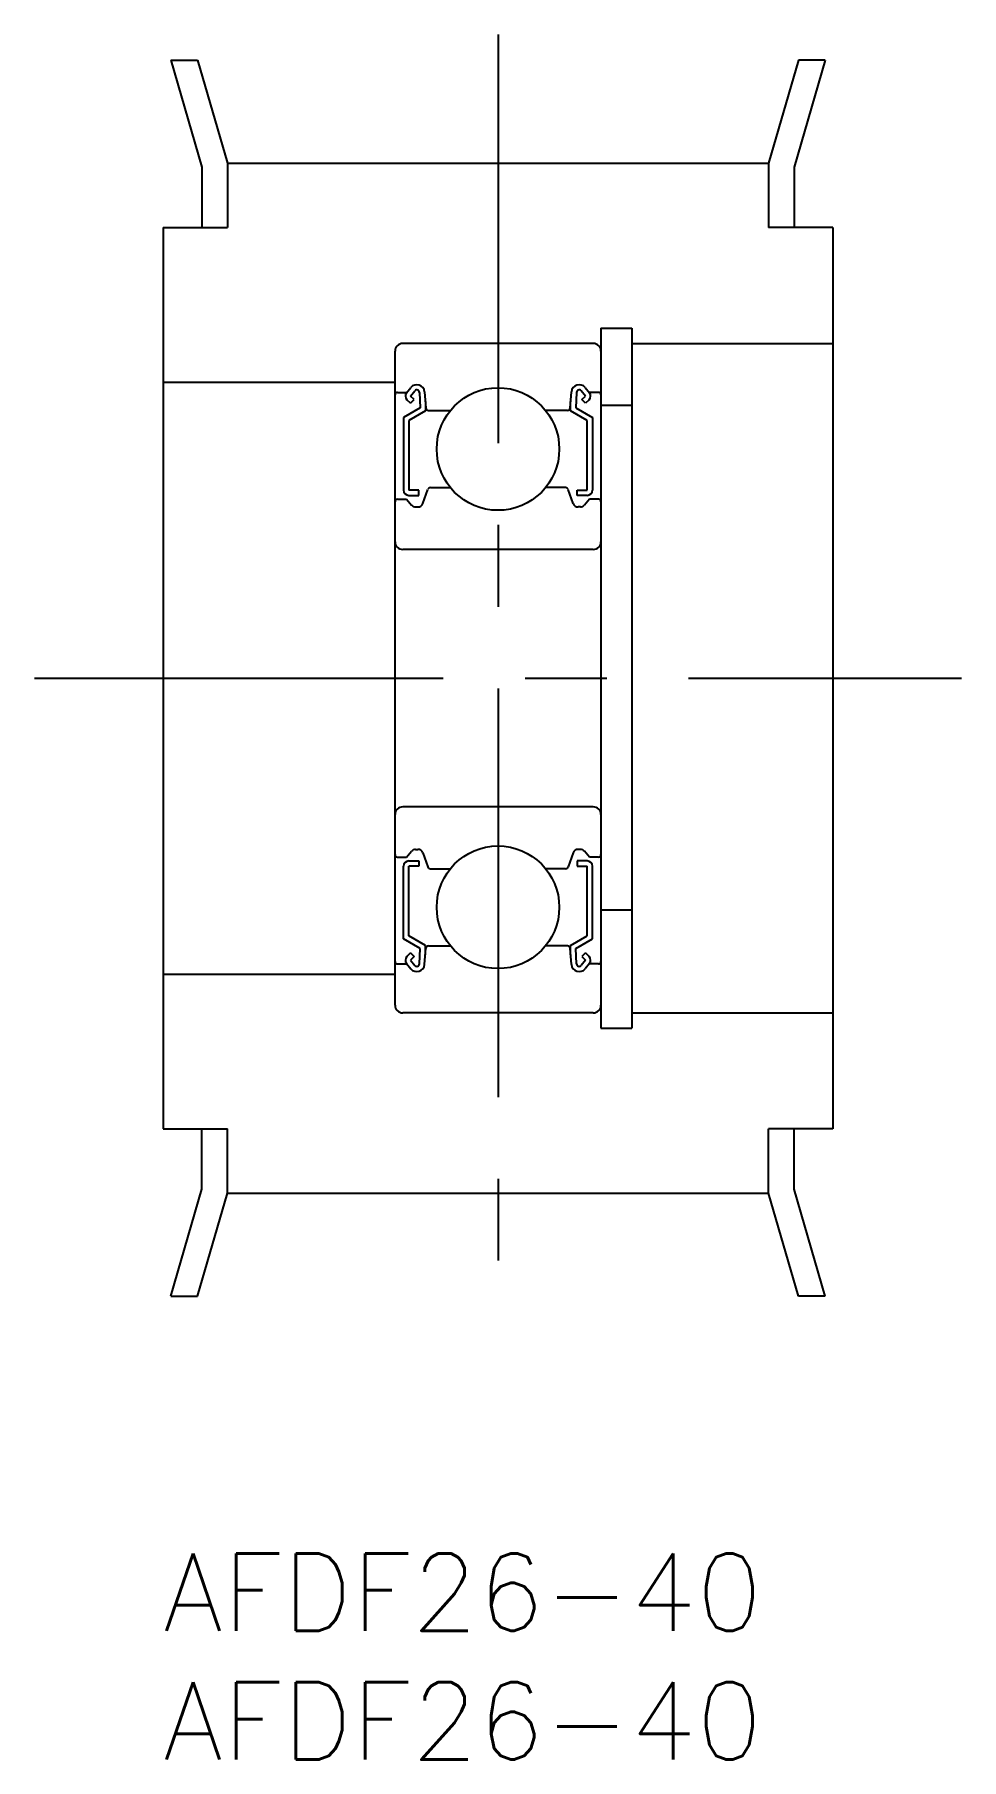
# Model space of a CAD drawing. Extents: x -5 to 31, y -8 to 59.
import ezdxf

# ---------------------------------------------------------------- set-up
doc = ezdxf.new("R2010")
doc.units = 0
doc.header["$LTSCALE"] = 0.5
doc.linetypes.add('CENTER', pattern=[50.8, 31.75, -6.35, 6.35, -6.35])
for name, color, linetype in [('MSM_CENTER', 1, 'CENTER'), ('MSM_CONTINUOUS', 7, 'CONTINUOUS'), ('MSM_PART_NUMBER', 7, 'CONTINUOUS')]:
    doc.layers.add(name, color=color, linetype=linetype)
doc.styles.get("Standard").update_dxf_attribs({"font": 'txt.shx', "height": 3, "bigfont": 'bigfont.shx'})

msp = doc.modelspace()

# ---------------------------------------------------------------- linework, layer by layer
at = {"layer": 'MSM_CENTER', "linetype": 'CENTER'}
for p, q in [((13, 59), (13, 9)), ((-5, 34), (31, 34))]:
    msp.add_line(p, q, dxfattribs=at)
at = {"layer": 'MSM_CONTINUOUS', "linetype": 'CONTINUOUS'}
for p, q in [((0.289, 58), (1.5, 53.848)), ((0.289, 58), (1.325, 58)), ((1.325, 58), (2.5, 54)), ((24.675, 58), (23.5, 54)), ((25.711, 58), (24.5, 53.848)), ((25.711, 58), (24.675, 58)), ((1.5, 53.848), (1.5, 51.5)), ((2.5, 54), (23.5, 54)), ((2.5, 54), (2.5, 51.5)), ((23.5, 54), (23.5, 51.5)), ((24.5, 53.848), (24.5, 51.5)), ((0, 51.5), (0, 16.5)), ((0, 51.5), (2.5, 51.5)), ((26, 51.5), (23.5, 51.5)), ((26, 51.5), (26, 16.5)), ((17, 47.6), (18.2, 47.6)), ((17, 47.6), (17, 20.4)), ((18.2, 47.6), (18.2, 20.4)), ((16.7, 47), (9.3, 47)), ((18.2, 47), (26, 47)), ((9, 21.3), (9, 46.7)), ((0, 45.5), (9, 45.5)), ((9.1, 45.1), (9.46, 45.1)), ((9.448, 45.086), (9.619, 45.291)), ((9.602, 44.958), (9.772, 45.16)), ((9.743, 44.817), (9.602, 44.958)), ((9.948, 45.101), (9.981, 44.501)), ((10.148, 45.124), (10.203, 44.491)), ((15.797, 44.491), (15.852, 45.124)), ((16.052, 45.101), (16.019, 44.501)), ((16.398, 44.958), (16.228, 45.16)), ((16.257, 44.817), (16.398, 44.958)), ((16.381, 45.291), (16.552, 45.086)), ((16.9, 45.1), (16.54, 45.1)), ((9.981, 44.501), (9.331, 44.125)), ((9.602, 44.675), (9.46, 44.816)), ((10.181, 44.385), (9.531, 44.01)), ((9.602, 44.675), (9.743, 44.817)), ((10.181, 44.746), (10.181, 44.385)), ((10.303, 44.4), (11.151, 44.4)), ((15.697, 44.4), (14.849, 44.4)), ((15.819, 44.385), (15.819, 44.746)), ((16.469, 44.01), (15.819, 44.385)), ((16.019, 44.501), (16.669, 44.125)), ((16.398, 44.675), (16.257, 44.817)), ((16.54, 44.816), (16.398, 44.675)), ((17, 44.6), (18.2, 44.6)), ((9.331, 44.125), (9.331, 41.3)), ((9.531, 44.01), (9.531, 41.3)), ((16.469, 41.3), (16.469, 44.01)), ((16.669, 44.125), (16.669, 41.3)), ((9.1, 40.95), (9.45, 40.95)), ((9.45, 40.95), (9.642, 40.721)), ((9.931, 41.3), (9.531, 41.3)), ((9.531, 41.1), (9.931, 41.1)), ((9.931, 41.1), (9.931, 41.3)), ((10.079, 40.782), (10.28, 41.334)), ((10.374, 41.4), (11.151, 41.4)), ((15.626, 41.4), (14.849, 41.4)), ((15.921, 40.782), (15.72, 41.334)), ((16.069, 41.1), (16.069, 41.3)), ((16.069, 41.3), (16.469, 41.3)), ((16.469, 41.1), (16.069, 41.1)), ((16.55, 40.95), (16.358, 40.721)), ((16.9, 40.95), (16.55, 40.95)), ((9.795, 40.65), (9.891, 40.65)), ((16.205, 40.65), (16.109, 40.65)), ((16.7, 39), (9.3, 39)), ((16.7, 29), (9.3, 29)), ((9.1, 27.05), (9.45, 27.05)), ((9.45, 27.05), (9.642, 27.279)), ((9.531, 26.9), (9.931, 26.9)), ((9.795, 27.35), (9.891, 27.35)), ((9.931, 26.9), (9.931, 26.7)), ((10.079, 27.218), (10.28, 26.666)), ((15.921, 27.218), (15.72, 26.666)), ((16.469, 26.9), (16.069, 26.9)), ((16.069, 26.9), (16.069, 26.7)), ((16.205, 27.35), (16.109, 27.35)), ((16.55, 27.05), (16.358, 27.279)), ((16.9, 27.05), (16.55, 27.05)), ((9.331, 23.875), (9.331, 26.7)), ((9.531, 23.99), (9.531, 26.7)), ((9.931, 26.7), (9.531, 26.7)), ((10.374, 26.6), (11.151, 26.6)), ((15.626, 26.6), (14.849, 26.6)), ((16.069, 26.7), (16.469, 26.7)), ((16.469, 23.99), (16.469, 26.7)), ((16.669, 23.875), (16.669, 26.7)), ((17, 25), (18.2, 25)), ((9.981, 23.499), (9.331, 23.875)), ((10.181, 23.615), (9.531, 23.99)), ((9.948, 22.899), (9.981, 23.499)), ((10.148, 22.876), (10.203, 23.509)), ((10.181, 23.254), (10.181, 23.615)), ((10.303, 23.6), (11.151, 23.6)), ((15.697, 23.6), (14.849, 23.6)), ((15.852, 22.876), (15.797, 23.509)), ((15.819, 23.615), (16.469, 23.99)), ((15.819, 23.254), (15.819, 23.615)), ((16.019, 23.499), (16.669, 23.875)), ((16.052, 22.899), (16.019, 23.499)), ((9.1, 22.9), (9.46, 22.9)), ((9.448, 22.914), (9.619, 22.709)), ((9.602, 23.325), (9.46, 23.184)), ((9.602, 23.325), (9.743, 23.183)), ((9.743, 23.183), (9.602, 23.042)), ((9.602, 23.042), (9.772, 22.84)), ((16.398, 23.042), (16.228, 22.84)), ((16.398, 23.325), (16.257, 23.183)), ((16.257, 23.183), (16.398, 23.042)), ((16.552, 22.914), (16.381, 22.709)), ((16.398, 23.325), (16.54, 23.184)), ((16.9, 22.9), (16.54, 22.9)), ((0, 22.5), (9, 22.5)), ((16.7, 21), (9.3, 21)), ((18.2, 21), (26, 21)), ((17, 20.4), (18.2, 20.4)), ((0, 16.5), (2.5, 16.5)), ((1.5, 14.152), (1.5, 16.5)), ((2.5, 14), (2.5, 16.5)), ((26, 16.5), (23.5, 16.5)), ((23.5, 14), (23.5, 16.5)), ((24.5, 14.152), (24.5, 16.5)), ((0.289, 10), (1.5, 14.152)), ((25.711, 10), (24.5, 14.152)), ((1.325, 10), (2.5, 14)), ((2.5, 14), (23.5, 14)), ((24.675, 10), (23.5, 14)), ((0.289, 10), (1.325, 10)), ((25.711, 10), (24.675, 10))]:
    msp.add_line(p, q, dxfattribs=at)
for centre in [(13, 42.9), (13, 25.1)]:
    msp.add_circle(centre, 2.381, dxfattribs=at)
for centre, radius, start, end in [((9.3, 46.7), 0.3, 90, 180), ((16.7, 46.7), 0.3, 0, 90), ((9.1, 45), 0.1, 90, 180), ((9.602, 44.958), 0.2, 140.13695, 225.00202), ((9.849, 45.098), 0.3, 4.93539, 140.13695), ((9.849, 45.096), 0.1, 3.10166, 139.95027), ((16.151, 45.098), 0.3, 39.86305, 175.06461), ((16.151, 45.096), 0.1, 40.04973, 176.89834), ((16.398, 44.958), 0.2, 314.99798, 39.86305), ((16.9, 45), 0.1, 0, 90), ((10.303, 44.5), 0.1, 184.93539, 270), ((15.697, 44.5), 0.1, 270, 355.06461), ((9.1, 40.85), 0.1, 90, 180), ((9.531, 41.3), 0.2, 180, 270), ((10.374, 41.3), 0.1, 90, 159.99156), ((15.626, 41.3), 0.1, 20.00844, 90), ((16.469, 41.3), 0.2, 270, 0), ((16.9, 40.85), 0.1, 0, 90), ((9.795, 40.85), 0.2, 219.97618, 270), ((9.891, 40.85), 0.2, 270, 339.99156), ((16.109, 40.85), 0.2, 200.00844, 270), ((16.205, 40.85), 0.2, 270, 320.02382), ((9.3, 39.3), 0.3, 180, 270), ((16.7, 39.3), 0.3, 270, 0), ((9.3, 28.7), 0.3, 90, 180), ((16.7, 28.7), 0.3, 0, 90), ((9.1, 27.15), 0.1, 180, 270), ((9.531, 26.7), 0.2, 90, 180), ((9.795, 27.15), 0.2, 90, 140.02382), ((9.891, 27.15), 0.2, 20.00844, 90), ((16.109, 27.15), 0.2, 90, 159.99156), ((16.205, 27.15), 0.2, 39.97618, 90), ((16.469, 26.7), 0.2, 0, 90), ((16.9, 27.15), 0.1, 270, 0), ((10.374, 26.7), 0.1, 200.00844, 270), ((15.626, 26.7), 0.1, 270, 339.99156), ((10.303, 23.5), 0.1, 90, 175.06461), ((15.697, 23.5), 0.1, 4.93539, 90), ((9.1, 23), 0.1, 180, 270), ((9.602, 23.042), 0.2, 134.99798, 219.86305), ((9.849, 22.902), 0.3, 219.86305, 355.06461), ((9.849, 22.904), 0.1, 220.04973, 356.89834), ((16.151, 22.902), 0.3, 184.93539, 320.13695), ((16.151, 22.904), 0.1, 183.10166, 319.95027), ((16.398, 23.042), 0.2, 320.13695, 45.00202), ((16.9, 23), 0.1, 270, 0), ((9.3, 21.3), 0.3, 180, 270), ((16.7, 21.3), 0.3, 270, 0)]:
    msp.add_arc(centre, radius, start, end, dxfattribs=at)

# ---------------------------------------------------------------- texts
at = {"layer": 'MSM_PART_NUMBER'}
for p in [(0, -3), (0, -8)]:
    msp.add_text('AFDF26-40', height=3, dxfattribs=at).set_placement(p)

doc.saveas('drawing.dxf')
